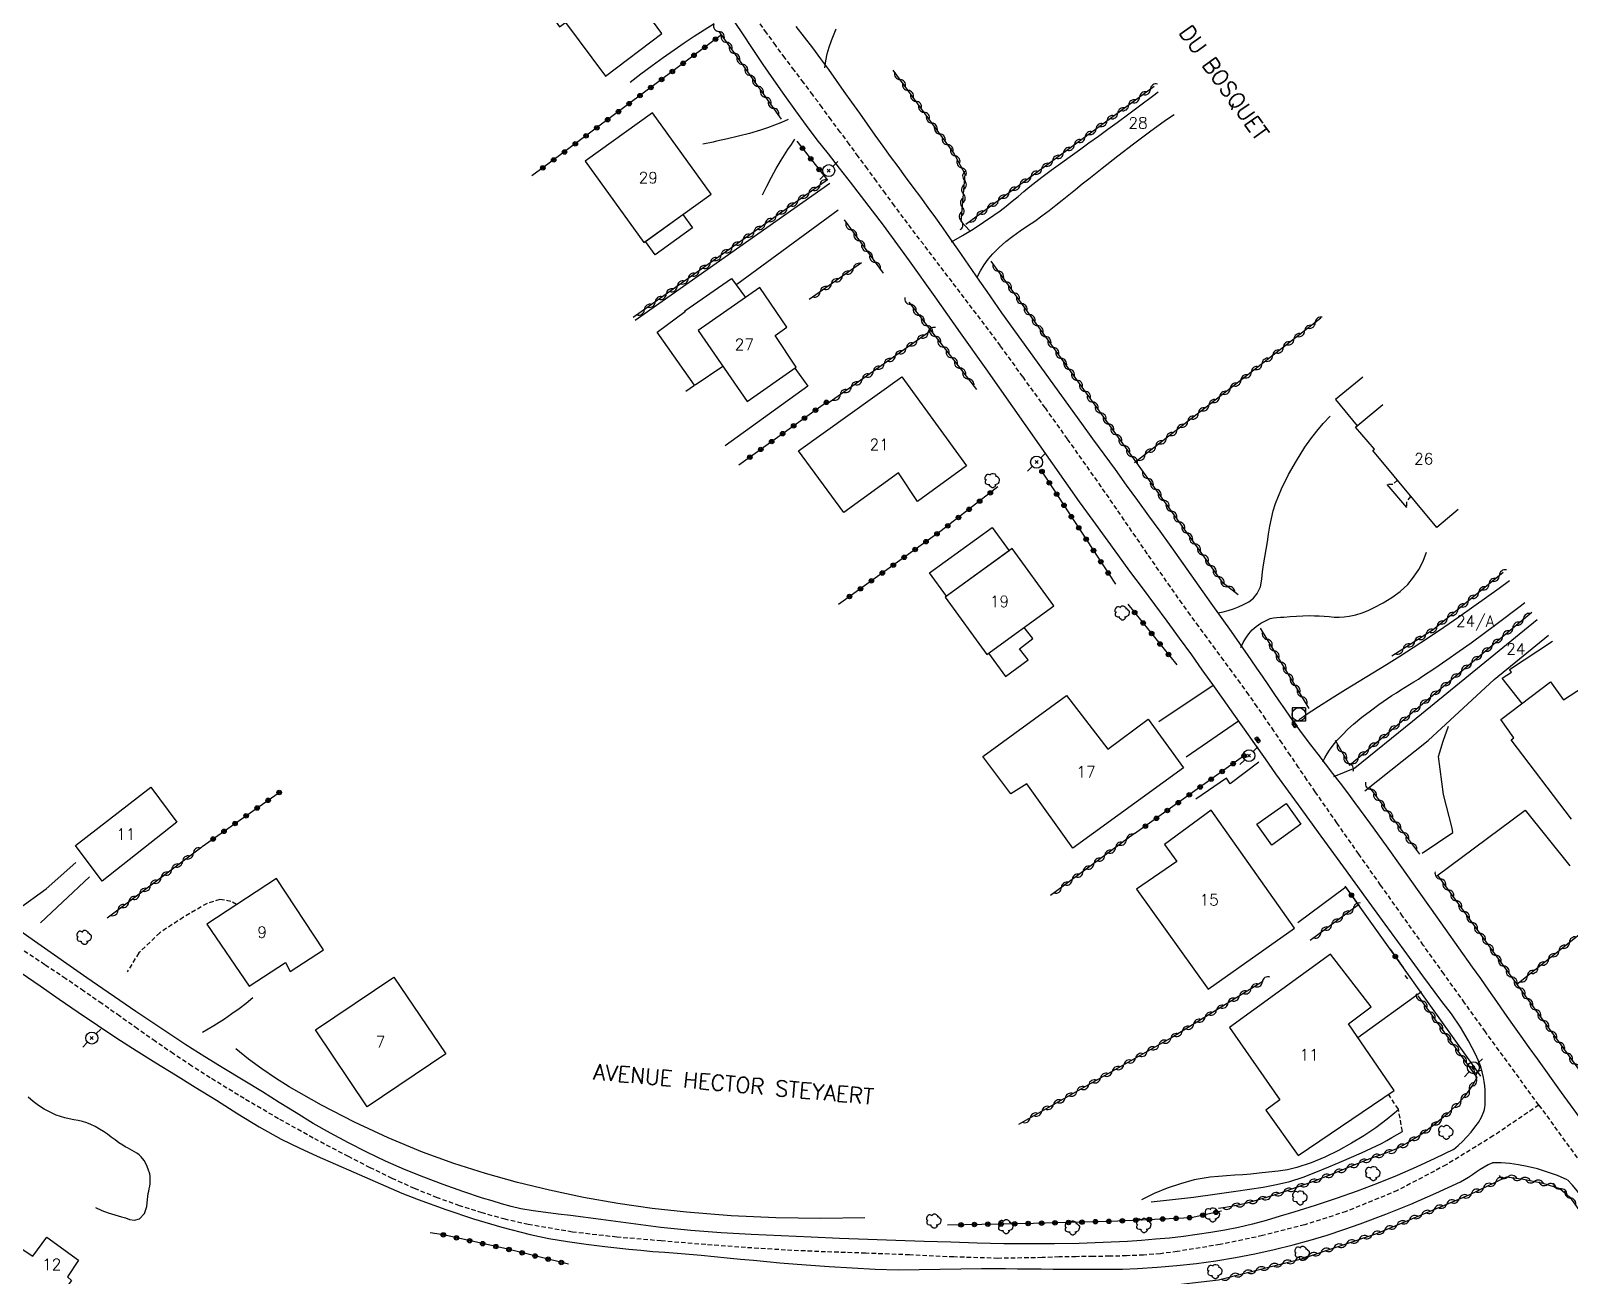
# Model space of a CAD drawing. Header units: millimetres. Extents: x 157999 to 159002, y 156999 to 158001.
# Drawn here: x 158577.5 to 158749, y 157179.9 to 157318.7 of the extents above; entities that cross this region are included whole.
import ezdxf
from ezdxf.enums import TextEntityAlignment as Align

# ---------------------------------------------------------------- set-up
doc = ezdxf.new("R2010")
doc.units = ezdxf.units.MM
doc.linetypes.add('DASHED', pattern=[0.75, 0.5, -0.25])
doc.layers.get('0').update_dxf_attribs({"linetype": 'CONTINUOUS'})
for name, color, linetype in [('W0001', 6, 'DASHED'), ('W0008', 7, 'CONTINUOUS'), ('W0017', 7, 'CONTINUOUS'), ('W0101', 7, 'CONTINUOUS'), ('W0104', 1, 'CONTINUOUS'), ('W0105', 7, 'CONTINUOUS'), ('W0112', 1, 'DASHED'), ('W0211', 2, 'CONTINUOUS'), ('W0214', 2, 'CONTINUOUS'), ('W0300', 7, 'CONTINUOUS'), ('W0310', 3, 'CONTINUOUS'), ('W0323', 7, 'CONTINUOUS'), ('W0333', 7, 'CONTINUOUS'), ('W0401', 7, 'CONTINUOUS'), ('W0420', 7, 'CONTINUOUS'), ('W0473', 7, 'CONTINUOUS'), ('W0989', 7, 'CONTINUOUS'), ('W0991', 7, 'CONTINUOUS')]:
    doc.layers.add(name, color=color, linetype=linetype)
doc.styles.get("Standard").update_dxf_attribs({"font": 'romans.shx', "width": 0.85})

# ---------------------------------------------------------------- blocks, each defined once
blk = doc.blocks.new('T300')
for p, q in [((-0.8, 0.51), (-0.86, 0.34)), ((-0.86, 0.34), (-0.86, 0.17)), ((-0.86, 0.17), (-0.74, 0.06)), ((-0.69, 0.63), (-0.8, 0.51)), ((-0.8, -0.06), (-0.74, 0.06)), ((-0.74, 0.06), (-0.69, 0.11)), ((-0.57, 0.69), (-0.69, 0.63)), ((-0.46, 0.69), (-0.57, 0.69)), ((-0.29, 0.63), (-0.46, 0.69)), ((-0.29, 0.63), (-0.17, 0.74)), ((-0.23, 0.57), (-0.29, 0.63)), ((-0.17, 0.74), (-0.06, 0.8)), ((-0.06, 0.8), (0.06, 0.8)), ((0.06, 0.8), (0.23, 0.74)), ((0.23, 0.74), (0.34, 0.63)), ((0.34, 0.63), (0.4, 0.51)), ((0.46, 0.46), (0.34, 0.46)), ((0.4, 0.51), (0.4, 0.46)), ((0.57, 0.4), (0.46, 0.46)), ((0.57, 0.4), (0.69, 0.29)), ((0.69, 0.29), (0.74, 0.17)), ((0.74, 0.06), (0.69, -0.17)), ((0.74, 0.17), (0.74, 0.06)), ((-0.8, -0.17), (-0.8, -0.06)), ((-0.8, -0.23), (-0.8, -0.17)), ((-0.74, -0.34), (-0.8, -0.23)), ((-0.69, -0.4), (-0.74, -0.34)), ((-0.51, -0.46), (-0.69, -0.4)), ((-0.4, -0.46), (-0.51, -0.46)), ((-0.4, -0.46), (-0.34, -0.46)), ((-0.34, -0.46), (-0.34, -0.4)), ((-0.34, -0.51), (-0.34, -0.46)), ((-0.29, -0.63), (-0.34, -0.51)), ((-0.17, -0.74), (-0.29, -0.63)), ((-0.06, -0.8), (-0.17, -0.74)), ((0.06, -0.8), (-0.06, -0.8)), ((0.17, -0.74), (0.06, -0.8)), ((0.23, -0.69), (0.17, -0.74)), ((0.29, -0.46), (0.23, -0.46)), ((0.29, -0.63), (0.23, -0.69)), ((0.46, -0.4), (0.29, -0.46)), ((0.34, -0.51), (0.29, -0.63)), ((0.34, -0.51), (0.34, -0.46)), ((0.57, -0.34), (0.46, -0.4)), ((0.63, -0.29), (0.57, -0.34)), ((0.69, -0.17), (0.63, -0.29))]:
    blk.add_line(p, q)
blk = doc.blocks.new('T473')
for p, q in [((-0.166667, 0.166667), (0.166667, -0.166667)), ((-0.166667, -0.166667), (0.166667, 0.166667)), ((0.500001, 0.500001), (1.000002, 1.000002)), ((-1.000002, -1.000002), (-0.500001, -0.500001))]:
    blk.add_line(p, q)
blk.add_ellipse((0, 0), major_axis=(0.471405, 0.471405), ratio=1, start_param=5.4977871438, end_param=11.780972451)
blk = doc.blocks.new('T401')
for p, q in [((-0.3, 0.3), (0, 0.3)), ((-0.3, -0.25), (-0.3, 0.3)), ((-0.3, 0.15), (0, 0.15)), ((-0.3, 0), (0, 0)), ((0, 0.3), (0, -0.25)), ((-0.3, -0.15), (0, -0.15)), ((-0.3, -0.25), (-0.3, -0.3)), ((-0.3, -0.3), (0, -0.3)), ((0, -0.3), (0, -0.25))]:
    blk.add_line(p, q)
blk = doc.blocks.new('T420')
for p, q in [((0.75, 0.75), (-0.75, 0.75)), ((-0.75, 0.75), (-0.75, -0.75)), ((0.75, 0.75), (0.75, -0.75)), ((0.75, -0.75), (-0.75, -0.75))]:
    blk.add_line(p, q)
blk.add_ellipse((0, 0), major_axis=(-0.53, 0.53), ratio=1, start_param=3.926991, end_param=10.210176)
blk = doc.blocks.new('t310o')
at = {"color": 0, "linetype": 'Continuous'}
for centre, start, end in [((-0.5, 0.38), 216.8699, 323.1304), ((0.5, -0.37), 36.8699, 143.1303)]:
    blk.add_arc(centre, 0.625, start, end, dxfattribs=at)
blk = doc.blocks.new('t323o')
at = {"color": 0, "linetype": 'Continuous'}
for radius in [0.25, 0.15]:
    blk.add_circle((0, 0), radius, dxfattribs=at)

msp = doc.modelspace()

# ---------------------------------------------------------------- linework, layer by layer
at = {"layer": 'W0001'}
for points in [[(158745.55, 157199), (158739.59, 157207.18), (158737.28, 157210.39), (158734.97, 157213.61), (158732.67, 157216.83), (158730.37, 157220.06), (158727.92, 157223.51), (158725.48, 157226.97), (158723.05, 157230.44), (158720.63, 157233.91), (158719.7, 157235.26), (158718.78, 157236.62), (158717.86, 157237.97), (158716.94, 157239.33), (158716.02, 157240.69), (158715.09, 157242.04), (158714.16, 157243.39), (158713.22, 157244.73), (158712.3, 157246.01), (158711.38, 157247.28), (158710.45, 157248.55), (158709.51, 157249.81), (158708.57, 157251.08), (158707.64, 157252.34), (158706.71, 157253.61), (158705.8, 157254.89), (158704.49, 157256.74), (158703.2, 157258.59), (158701.91, 157260.45), (158700.63, 157262.32), (158699.35, 157264.18), (158698.07, 157266.04), (158696.78, 157267.9), (158695.48, 157269.75), (158693.02, 157273.23), (158690.54, 157276.7), (158688.05, 157280.16), (158685.54, 157283.6), (158684.21, 157285.4), (158682.86, 157287.19), (158681.51, 157288.97), (158680.15, 157290.74), (158678.8, 157292.52), (158677.44, 157294.29), (158676.09, 157296.08), (158674.75, 157297.86), (158673.73, 157299.23), (158672.72, 157300.59), (158671.71, 157301.96), (158670.71, 157303.33), (158669.7, 157304.7), (158668.7, 157306.07), (158667.69, 157307.44), (158666.68, 157308.8), (158665.66, 157310.19), (158664.62, 157311.57), (158663.59, 157312.95), (158662.55, 157314.32), (158661.52, 157315.71), (158660.49, 157317.09), (158659.48, 157318.49), (158658.48, 157319.89)], [(158745.55, 157199), (158740.47, 157195.56), (158735.23, 157192.34), (158729.78, 157189.47), (158724.06, 157187.13), (158719.45, 157185.66), (158714.76, 157184.45), (158710.02, 157183.46), (158705.24, 157182.68), (158703.37, 157182.44), (158701.49, 157182.29), (158699.6, 157182.2), (158697.72, 157182.15), (158695.84, 157182.13), (158693.96, 157182.1), (158692.08, 157182.07), (158690.19, 157182), (158685.27, 157181.92), (158680.34, 157182.07), (158675.42, 157182.3), (158670.51, 157182.49), (158666.05, 157182.64), (158661.59, 157182.84), (158657.14, 157183.12), (158652.69, 157183.45), (158647.74, 157183.86), (158642.78, 157184.28), (158637.83, 157184.85), (158632.92, 157185.69), (158630.34, 157186.27), (158627.79, 157186.98), (158625.27, 157187.78), (158622.79, 157188.67), (158620.25, 157189.7), (158617.76, 157190.82), (158615.31, 157192.02), (158612.87, 157193.26), (158608.95, 157195.33), (158605.08, 157197.48), (158601.25, 157199.72), (158597.47, 157202.04), (158595.41, 157203.35), (158593.38, 157204.71), (158591.37, 157206.09), (158589.37, 157207.49), (158587.38, 157208.9), (158585.38, 157210.31), (158583.38, 157211.7), (158581.36, 157213.08), (158579.03, 157214.64), (158576.69, 157216.19)], [(158745.55, 157199), (158752.96, 157188.8), (158754.28, 157187.01), (158755.61, 157185.22), (158756.95, 157183.44), (158758.29, 157181.65), (158759.62, 157179.87), (158760.95, 157178.08), (158762.28, 157176.29), (158763.6, 157174.49), (158764.22, 157173.62), (158764.85, 157172.75), (158765.47, 157171.87), (158766.09, 157171)]]:
    msp.add_lwpolyline(points, dxfattribs=at)
at = {"layer": 'W0008'}
for points in [[(158734.74, 157210.55), (158732.63, 157213.41), (158730.53, 157216.28), (158728.43, 157219.16), (158726.33, 157222.03), (158723.8, 157225.5), (158721.28, 157228.97), (158718.76, 157232.45), (158716.25, 157235.93), (158715.07, 157237.58), (158713.9, 157239.24), (158712.73, 157240.89), (158711.56, 157242.55), (158710.39, 157244.21), (158709.22, 157245.86), (158708.04, 157247.52), (158706.86, 157249.16), (158705.49, 157251.04), (158704.12, 157252.91), (158702.74, 157254.78), (158701.36, 157256.64), (158699.98, 157258.51), (158698.61, 157260.37), (158697.24, 157262.25), (158695.88, 157264.13), (158694.37, 157266.23), (158692.87, 157268.34), (158691.38, 157270.46), (158689.89, 157272.58), (158688.41, 157274.7), (158686.92, 157276.82), (158685.44, 157278.94), (158683.94, 157281.05), (158681.1, 157285.07), (158678.26, 157289.09), (158675.4, 157293.1), (158672.5, 157297.07), (158671.29, 157298.67), (158670.07, 157300.26), (158668.84, 157301.84), (158667.6, 157303.42), (158666.36, 157305), (158665.13, 157306.58), (158663.92, 157308.18), (158662.73, 157309.8), (158661.5, 157311.51), (158660.29, 157313.24), (158659.1, 157314.98), (158657.92, 157316.73), (158656.74, 157318.48), (158655.56, 157320.23)], [(158662.75, 157319.19), (158663.67, 157318), (158664.58, 157316.81), (158665.48, 157315.61), (158666.36, 157314.4), (158667.23, 157313.19), (158668.1, 157311.97), (158668.96, 157310.75), (158669.82, 157309.53), (158670.68, 157308.31), (158671.55, 157307.09), (158672.42, 157305.88), (158673.25, 157304.73), (158674.09, 157303.59), (158674.93, 157302.45), (158675.78, 157301.31), (158676.62, 157300.17), (158677.46, 157299.02), (158678.3, 157297.88), (158679.12, 157296.72), (158679.95, 157295.55), (158680.77, 157294.37), (158681.59, 157293.19), (158682.4, 157292.01), (158683.21, 157290.83), (158684.03, 157289.65), (158684.85, 157288.47), (158685.67, 157287.29), (158687.88, 157284.2), (158690.11, 157281.11), (158692.35, 157278.03), (158694.58, 157274.95), (158695.82, 157273.24), (158697.07, 157271.53), (158698.32, 157269.82), (158699.57, 157268.1), (158700.81, 157266.39), (158702.06, 157264.68), (158703.3, 157262.96), (158704.53, 157261.24), (158706.78, 157258.09), (158709.01, 157254.94), (158711.24, 157251.77), (158713.45, 157248.61), (158714.08, 157247.7), (158714.71, 157246.79), (158715.33, 157245.87), (158715.95, 157244.96), (158716.57, 157244.05), (158717.2, 157243.14), (158717.84, 157242.23), (158718.48, 157241.33), (158719.28, 157240.24), (158720.09, 157239.16), (158720.91, 157238.09), (158721.74, 157237.02), (158722.56, 157235.96), (158723.39, 157234.89), (158724.21, 157233.81), (158725.01, 157232.73), (158726.78, 157230.31), (158728.53, 157227.88), (158730.27, 157225.44), (158732, 157223.01), (158733.54, 157220.85), (158735.07, 157218.69), (158736.6, 157216.53), (158738.13, 157214.37), (158739.03, 157213.09), (158739.93, 157211.81), (158740.83, 157210.53), (158741.73, 157209.25), (158742.63, 157207.97), (158743.53, 157206.69), (158744.44, 157205.42), (158745.35, 157204.14), (158748.03, 157200.4), (158750.74, 157196.67)], [(158736.02, 157194.06), (158733.96, 157193.04), (158731.87, 157192.07), (158729.76, 157191.15), (158727.63, 157190.28), (158725.31, 157189.4), (158722.97, 157188.59), (158720.61, 157187.82), (158718.25, 157187.08), (158716.71, 157186.61), (158715.17, 157186.15), (158713.62, 157185.73), (158712.06, 157185.36), (158710.54, 157185.05), (158709.01, 157184.79), (158707.48, 157184.56), (158705.95, 157184.36), (158704.39, 157184.18), (158702.84, 157184.04), (158701.28, 157183.91), (158699.72, 157183.81), (158697.01, 157183.68), (158694.3, 157183.59), (158691.58, 157183.54), (158688.87, 157183.52), (158685.91, 157183.54), (158682.96, 157183.62), (158680, 157183.71), (158677.05, 157183.81), (158673.9, 157183.91), (158670.76, 157184.01), (158667.61, 157184.13), (158664.46, 157184.27), (158661.11, 157184.42), (158657.75, 157184.57), (158654.4, 157184.76), (158651.05, 157185.02), (158647.69, 157185.36), (158644.34, 157185.79), (158640.99, 157186.24), (158637.64, 157186.69), (158636.25, 157186.86), (158634.86, 157187.02), (158633.48, 157187.21), (158632.1, 157187.45), (158631.02, 157187.7), (158629.95, 157187.99), (158628.88, 157188.31), (158627.83, 157188.64), (158625.63, 157189.37), (158623.44, 157190.13), (158621.27, 157190.95), (158619.13, 157191.82), (158617.02, 157192.75), (158614.94, 157193.74), (158612.89, 157194.78), (158610.86, 157195.86), (158608.93, 157196.96), (158607.04, 157198.12), (158605.17, 157199.3), (158603.29, 157200.47), (158601.14, 157201.77), (158598.99, 157203.07), (158596.85, 157204.38), (158594.74, 157205.73), (158589.19, 157209.42), (158583.7, 157213.18), (158578.24, 157216.99), (158572.81, 157220.84)], [(158576.38, 157213.75), (158578.5, 157212.28), (158580.62, 157210.8), (158582.76, 157209.34), (158584.9, 157207.89), (158587.05, 157206.46), (158589.22, 157205.07), (158591.4, 157203.71), (158593.59, 157202.36), (158595.79, 157201.01), (158598.16, 157199.53), (158600.53, 157198.03), (158602.92, 157196.57), (158605.37, 157195.21), (158607.37, 157194.22), (158609.4, 157193.3), (158611.44, 157192.43), (158613.48, 157191.54), (158615.26, 157190.75), (158617.04, 157189.96), (158618.83, 157189.2), (158620.64, 157188.49), (158623.72, 157187.38), (158626.83, 157186.33), (158629.97, 157185.38), (158633.14, 157184.56), (158635.2, 157184.13), (158637.28, 157183.79), (158639.36, 157183.5), (158641.45, 157183.24), (158642.79, 157183.08), (158644.13, 157182.94), (158645.47, 157182.82), (158646.81, 157182.7), (158648.15, 157182.6), (158649.5, 157182.49), (158650.84, 157182.38), (158652.18, 157182.26), (158653.64, 157182.12), (158655.1, 157181.98), (158656.57, 157181.84), (158658.03, 157181.7), (158659.49, 157181.56), (158660.95, 157181.43), (158662.42, 157181.3), (158663.88, 157181.19), (158666.45, 157181.01), (158669.01, 157180.86), (158671.58, 157180.73), (158674.15, 157180.63)], [(158736.02, 157194.06), (158736.56, 157194.5), (158737.06, 157194.97), (158737.54, 157195.47), (158737.99, 157195.99), (158738.41, 157196.52), (158738.81, 157197.06), (158739.16, 157197.64), (158739.42, 157198.27), (158739.48, 157198.5), (158739.53, 157198.75), (158739.56, 157198.99), (158739.57, 157199.24), (158739.57, 157199.48), (158739.57, 157199.72), (158739.56, 157199.97), (158739.56, 157200.21), (158739.55, 157200.67), (158739.52, 157201.14), (158739.47, 157201.61), (158739.39, 157202.07), (158739.23, 157202.72), (158739.03, 157203.36), (158738.8, 157203.99), (158738.53, 157204.6), (158737.72, 157206.17), (158736.81, 157207.69), (158735.82, 157209.15), (158734.74, 157210.55)], [(158674.15, 157180.63), (158676.47, 157180.68), (158678.79, 157180.72), (158681.12, 157180.75), (158683.44, 157180.77), (158684.77, 157180.77), (158686.1, 157180.77), (158687.43, 157180.76), (158688.76, 157180.75), (158690.08, 157180.74), (158691.41, 157180.73), (158692.74, 157180.73), (158694.07, 157180.73), (158695.76, 157180.73), (158697.45, 157180.72), (158699.14, 157180.73), (158700.83, 157180.8), (158703.02, 157180.93), (158705.2, 157181.12), (158707.38, 157181.36), (158709.55, 157181.65), (158711.73, 157182.02), (158713.89, 157182.44), (158716.04, 157182.91), (158718.18, 157183.44), (158720.07, 157183.96), (158721.94, 157184.51), (158723.8, 157185.12), (158725.65, 157185.77), (158728.48, 157186.83), (158731.29, 157187.96), (158734.07, 157189.17), (158736.81, 157190.46), (158737.27, 157190.7), (158737.71, 157190.98), (158738.14, 157191.26), (158738.57, 157191.56), (158739.01, 157191.84), (158739.45, 157192.12), (158739.91, 157192.37), (158740.39, 157192.58)], [(158748.71, 157190.68), (158747.63, 157191.14), (158746.52, 157191.54), (158745.4, 157191.88), (158744.25, 157192.17), (158743.3, 157192.35), (158742.33, 157192.48), (158741.36, 157192.56), (158740.39, 157192.58)], [(158763.53, 157171), (158760.43, 157175.34), (158757.3, 157179.67), (158754.12, 157183.96), (158750.86, 157188.19), (158750.34, 157188.82), (158749.82, 157189.45), (158749.29, 157190.07), (158748.74, 157190.68)]]:
    msp.add_lwpolyline(points, dxfattribs=at)
at = {"layer": 'W0017'}
for points in [[(158653.64, 157319.51), (158652.51, 157318.8), (158651.4, 157318.08), (158650.29, 157317.34), (158649.19, 157316.58), (158647.94, 157315.7), (158646.71, 157314.81), (158645.48, 157313.89), (158644.26, 157312.96)], [(158665.96, 157314.61), (158666.08, 157315.38), (158666.24, 157316.15), (158666.45, 157316.9), (158666.7, 157317.64), (158667.25, 157318.94)], [(158680.08, 157295.22), (158681.3, 157295.91), (158682.49, 157296.63), (158683.66, 157297.39), (158684.81, 157298.17), (158685.5, 157298.67), (158686.18, 157299.19), (158686.85, 157299.72), (158687.51, 157300.26), (158688.16, 157300.81), (158688.82, 157301.35), (158689.49, 157301.88), (158690.16, 157302.4), (158691.2, 157303.18), (158692.25, 157303.95), (158693.3, 157304.71), (158694.35, 157305.47), (158695.4, 157306.22), (158696.46, 157306.98), (158697.51, 157307.74), (158698.56, 157308.51), (158699.87, 157309.48), (158701.18, 157310.46), (158702.49, 157311.44), (158703.11, 157311.91)], [(158661.9, 157308.82), (158661.14, 157308.5), (158660.37, 157308.19), (158659.58, 157307.9), (158658.79, 157307.64), (158657.58, 157307.29), (158656.35, 157306.98), (158655.12, 157306.69), (158653.89, 157306.41), (158653.51, 157306.32), (158653.14, 157306.24), (158652.76, 157306.17), (158652.39, 157306.1)], [(158682.95, 157291.25), (158683.31, 157291.96), (158683.72, 157292.64), (158684.18, 157293.28), (158684.7, 157293.88), (158685.41, 157294.58), (158686.16, 157295.23), (158686.94, 157295.84), (158687.75, 157296.41), (158688.56, 157296.97), (158689.37, 157297.52), (158690.17, 157298.09), (158690.96, 157298.68), (158691.7, 157299.27), (158692.44, 157299.86), (158693.18, 157300.45), (158693.92, 157301.05), (158694.66, 157301.65), (158695.4, 157302.24), (158696.14, 157302.83), (158696.89, 157303.42), (158698.63, 157304.78), (158700.37, 157306.14), (158702.14, 157307.47), (158703.95, 157308.75), (158704.91, 157309.39), (158704.91, 157309.4)], [(158659.01, 157300.43), (158659.5, 157301.42), (158660.01, 157302.4), (158660.55, 157303.36), (158661.11, 157304.32), (158661.47, 157304.91), (158661.85, 157305.49), (158662.24, 157306.06), (158662.64, 157306.63)], [(158644.84, 157286.47), (158666.52, 157301.73)], [(158656.17, 157290.47), (158667.46, 157298.78)], [(158709.76, 157253.86), (158710.35, 157253.96), (158710.94, 157254.1), (158711.51, 157254.29), (158712.07, 157254.52), (158712.64, 157254.8), (158713.21, 157255.1), (158713.74, 157255.5), (158714.17, 157256), (158714.52, 157256.76), (158714.68, 157257.59), (158714.75, 157258.41), (158714.86, 157259.19), (158715.02, 157260.05), (158715.16, 157260.91), (158715.29, 157261.77), (158715.42, 157262.63), (158715.56, 157263.5), (158715.74, 157264.36), (158715.95, 157265.21), (158716.21, 157266.05), (158716.87, 157267.69), (158717.66, 157269.28), (158718.54, 157270.81), (158719.48, 157272.31), (158720.12, 157273.23), (158720.8, 157274.12), (158721.52, 157274.97), (158722.28, 157275.79)], [(158712.35, 157250.01), (158712.58, 157250.54), (158712.88, 157251.05), (158713.22, 157251.52), (158713.61, 157251.95), (158714.06, 157252.35), (158714.55, 157252.7), (158715.07, 157252.98), (158715.62, 157253.21), (158715.99, 157253.31), (158716.36, 157253.35), (158716.74, 157253.36), (158717.11, 157253.39), (158717.82, 157253.44), (158718.54, 157253.49), (158719.26, 157253.53), (158719.98, 157253.55), (158720.53, 157253.54), (158721.08, 157253.51), (158721.64, 157253.47), (158722.19, 157253.43), (158722.75, 157253.39), (158723.3, 157253.38), (158723.86, 157253.4), (158724.42, 157253.47), (158725.15, 157253.62), (158725.85, 157253.84), (158726.53, 157254.12), (158727.2, 157254.44), (158728.2, 157254.97), (158729.17, 157255.56), (158730.09, 157256.23), (158730.93, 157257.02), (158731.59, 157257.82), (158732.17, 157258.7), (158732.65, 157259.63), (158733.02, 157260.61)], [(158742.27, 157257.41), (158741.13, 157256.57), (158739.72, 157255.55), (158738.31, 157254.55), (158736.64, 157253.38), (158734.96, 157252.22), (158733.27, 157251.07), (158731.56, 157249.94), (158730.07, 157248.98), (158728.56, 157248.05), (158727.05, 157247.12), (158725.53, 157246.2), (158724.01, 157245.28), (158722.5, 157244.34), (158721, 157243.39), (158719.52, 157242.41), (158719.31, 157242.26), (158719.1, 157242.11), (158718.89, 157241.96), (158718.69, 157241.8)], [(158721.48, 157237.26), (158721.7, 157237.71), (158721.94, 157238.14), (158722.21, 157238.56), (158722.5, 157238.96), (158723.05, 157239.64), (158723.65, 157240.27), (158724.27, 157240.88), (158724.91, 157241.46), (158725.82, 157242.23), (158726.77, 157242.95), (158727.73, 157243.64), (158728.7, 157244.32), (158729.18, 157244.64), (158729.67, 157244.95), (158730.16, 157245.26), (158730.65, 157245.56), (158731.14, 157245.86), (158731.63, 157246.16), (158732.12, 157246.47), (158732.6, 157246.78), (158733.96, 157247.7), (158735.31, 157248.63), (158736.66, 157249.58), (158737.99, 157250.53), (158740.74, 157252.56), (158743.47, 157254.61), (158744, 157255.01)], [(158745.38, 157253.09), (158731.48, 157241.73), (158725.04, 157236.55), (158722.67, 157235.59)], [(158726.16, 157234.01), (158733.23, 157239.63), (158740.57, 157246.41), (158746.63, 157251.35)], [(158703.21, 157241.75), (158709.26, 157245.81)], [(158712.08, 157241.78), (158706.26, 157237.79)], [(158732.55, 157227.06), (158735.97, 157229.39), (158735.88, 157229.85), (158734.93, 157233.61), (158734.37, 157237.83), (158734.9, 157239.54), (158735.49, 157241.23)], [(158714.34, 157237.2), (158711.14, 157234.8), (158710.74, 157235.42), (158707.32, 157233.1)], [(158734.19, 157224.56), (158744.02, 157231.88), (158749, 157225.66)], [(158576.11, 157220.86), (158579.18, 157223.11), (158582.48, 157226.05)], [(158584.03, 157224.45), (158581, 157221.63), (158578.57, 157219.32)], [(158718.67, 157219.35), (158724.02, 157223.33)], [(158596.61, 157207.14), (158597.24, 157207.49), (158597.86, 157207.85), (158598.47, 157208.23), (158599.07, 157208.62), (158599.88, 157209.19), (158600.68, 157209.77), (158601.46, 157210.36), (158602.23, 157210.98)], [(158732.48, 157211.62), (158725.38, 157206.51)], [(158584.69, 157187.58), (158585.39, 157187.26), (158586.11, 157186.98), (158586.83, 157186.75), (158587.58, 157186.56), (158588.01, 157186.42), (158588.49, 157186.24), (158589.04, 157186.18), (158589.57, 157186.34), (158590.13, 157186.93), (158590.41, 157187.7), (158590.49, 157188.46), (158590.57, 157189.13), (158590.63, 157189.4), (158590.68, 157189.68), (158590.73, 157189.95), (158590.76, 157190.22), (158590.78, 157190.51), (158590.78, 157190.79), (158590.76, 157191.07), (158590.72, 157191.35), (158590.57, 157191.86), (158590.36, 157192.35), (158590.09, 157192.81), (158589.76, 157193.23), (158589.54, 157193.44), (158589.3, 157193.63), (158589.04, 157193.8), (158588.78, 157193.95), (158588.52, 157194.08), (158588.25, 157194.22), (158587.99, 157194.36), (158587.73, 157194.52), (158587.3, 157194.81), (158586.86, 157195.12), (158586.44, 157195.43), (158586.01, 157195.74), (158585.57, 157196.04), (158585.12, 157196.33), (158584.66, 157196.6), (158584.18, 157196.83), (158583.71, 157197.02), (158583.23, 157197.16), (158582.74, 157197.27), (158582.25, 157197.37), (158581.75, 157197.46), (158581.26, 157197.57), (158580.78, 157197.71), (158580.31, 157197.88), (158579.63, 157198.2), (158578.97, 157198.56), (158578.34, 157198.97), (158577.74, 157199.41), (158577.18, 157199.88)]]:
    msp.add_lwpolyline(points, dxfattribs=at)
at = {"layer": 'W0101'}
for points in [[(158647.81, 157318.42), (158640.04, 157329.01), (158633.63, 157324.17), (158633.82, 157323.95), (158633.36, 157323.54), (158636.39, 157319.16), (158637.08, 157319.63), (158641.52, 157313.67)], [(158639.27, 157304.2), (158645.81, 157295.11), (158653.31, 157300.51), (158646.77, 157309.59)], [(158651.85, 157285.32), (158657.31, 157277.41), (158662.79, 157281.22), (158660.42, 157284.76), (158661.74, 157285.68), (158658.73, 157290.13)], [(158663.04, 157271.91), (158674.54, 157280.17), (158681.76, 157270.24), (158676.28, 157266.25), (158674.18, 157269.47), (158668.09, 157265.05)], [(158679.37, 157255.62), (158684.01, 157249.22), (158691.49, 157254.64), (158686.86, 157261.04), (158679.37, 157255.62)], [(158705.93, 157236.59), (158693.62, 157227.64), (158688.47, 157234.81), (158686.69, 157233.7), (158683.58, 157237.83), (158692.92, 157244.64), (158697.5, 157238.68), (158702.01, 157242.01)], [(158582.45, 157227.93), (158590.85, 157234.43), (158593.73, 157230.54), (158585.43, 157223.96)], [(158718.3, 157218.7), (158709.04, 157231.86), (158703.82, 157228.04), (158705.19, 157226.16), (158700.72, 157223.06), (158708.68, 157211.9)], [(158597.1, 157219.15), (158601.8, 157212.26), (158605.85, 157214.88), (158606.38, 157213.89), (158610.1, 157216.31), (158604.84, 157224.26)], [(158722.34, 157215.83), (158711.08, 157207.63), (158716.7, 157199.57), (158715.11, 157198.44), (158718.73, 157193.38), (158729.42, 157200.63), (158724.34, 157208.04), (158726.87, 157209.93)], [(158609.19, 157207.37), (158617.93, 157213.27), (158623.71, 157204.72), (158614.97, 157198.81), (158609.19, 157207.37)]]:
    msp.add_lwpolyline(points, close=True, dxfattribs=at)
for points in [[(158734.17, 157263.37), (158727.05, 157271.95), (158727.23, 157272.09), (158725.1, 157274.56), (158728.15, 157277.06)], [(158736.56, 157265.36), (158734.17, 157263.37)], [(158749.19, 157230.85), (158742.48, 157239.71), (158742.75, 157239.94), (158741.31, 157241.98), (158746.86, 157246.17), (158748.27, 157244.18), (158748.3, 157244.15), (158750.53, 157245.62), (158754.66, 157240.18)], [(158571.17, 157182.26), (158573.2, 157185.08), (158577.68, 157182.16), (158579.24, 157184.27), (158582.8, 157181.71), (158581.55, 157179.85), (158581.99, 157179.45), (158579.85, 157176.6)]]:
    msp.add_lwpolyline(points, dxfattribs=at)
at = {"layer": 'W0104'}
for points in [[(158646, 157295.25), (158650.16, 157298.24), (158651.23, 157296.75), (158647.07, 157293.76)], [(158686.5, 157260.77), (158679.53, 157255.73), (158677.65, 157258.33), (158684.62, 157263.37)]]:
    msp.add_lwpolyline(points, close=True, dxfattribs=at)
for points in [[(158650.49, 157278.57), (158651.43, 157279.23), (158647.27, 157285.15), (158650.43, 157287.47), (158650.36, 157287.53), (158655.57, 157291.11), (158657.12, 157289.01)], [(158651.51, 157279.25), (158654.61, 157281.33)], [(158662.63, 157281.11), (158664.08, 157279.1), (158654.85, 157272.48)], [(158725.95, 157280.12), (158722.9, 157277.63), (158725.29, 157274.71)], [(158725.29, 157274.71), (158728.15, 157277.06)], [(158684.2, 157249.36), (158686.11, 157246.75), (158688.63, 157248.61), (158687.67, 157249.85), (158689.15, 157250.98), (158688.18, 157252.24)], [(158743.69, 157243.77), (158741.47, 157246.56), (158742.51, 157247.25), (158742.29, 157247.55), (158747.09, 157250.7)]]:
    msp.add_lwpolyline(points, dxfattribs=at)
at = {"layer": 'W0105'}
msp.add_lwpolyline([(158728.6, 157268.15), (158730.81, 157265.61)], dxfattribs=at)
at = {"layer": 'W0112'}
for points in [[(158729.81, 157268.63), (158729.28, 157268.15), (158728.61, 157268.16)], [(158731.26, 157266.83), (158730.8, 157266.23), (158730.81, 157265.61)], [(158600.39, 157221.37), (158599.78, 157221.69), (158598.55, 157221.92), (158597.12, 157221.48), (158594.49, 157219.93), (158591.85, 157218.2), (158589.51, 157215.96), (158588.22, 157213.85)], [(158730.94, 157213.06), (158730.62, 157213.48)], [(158730.34, 157196.07), (158729.9, 157198.55), (158728.78, 157200.2)]]:
    msp.add_lwpolyline(points, dxfattribs=at)
at = {"layer": 'W0211'}
msp.add_lwpolyline([(158702.35, 157188.2), (158704.71, 157188.46), (158707.07, 157188.74), (158709.43, 157189.06), (158711.79, 157189.41), (158713.3, 157189.63), (158714.81, 157189.86), (158716.31, 157190.13), (158717.8, 157190.49), (158719.27, 157190.96), (158720.71, 157191.52), (158722.13, 157192.12), (158723.55, 157192.72), (158724.67, 157193.2), (158725.79, 157193.69), (158726.9, 157194.2), (158728, 157194.73), (158728.6, 157195.05), (158729.18, 157195.37), (158729.77, 157195.71), (158730.34, 157196.07)], dxfattribs=at)
at = {"layer": 'W0214'}
msp.add_lwpolyline([(158729.9, 157198.47), (158728.66, 157197.44), (158727.38, 157196.48), (158726.05, 157195.58), (158724.67, 157194.75), (158723.21, 157193.95), (158721.71, 157193.21), (158720.17, 157192.56), (158718.58, 157192.03), (158717.54, 157191.79), (158716.48, 157191.63), (158715.42, 157191.52), (158714.36, 157191.4), (158713.46, 157191.3), (158712.55, 157191.23), (158711.65, 157191.17), (158710.74, 157191.12), (158709.83, 157191.05), (158708.93, 157190.96), (158708.02, 157190.83), (158707.13, 157190.65), (158705.61, 157190.24), (158704.13, 157189.73), (158702.67, 157189.13), (158701.26, 157188.44)], dxfattribs=at)
at = {"layer": 'W0300'}
msp.add_lwpolyline([(158670.44, 157186.44), (158665.47, 157186.36), (158660.5, 157186.44), (158655.53, 157186.67), (158650.57, 157187.07), (158646.73, 157187.49), (158642.9, 157188.03), (158639.09, 157188.7), (158635.3, 157189.5), (158631.7, 157190.38), (158628.14, 157191.37), (158624.61, 157192.49), (158621.13, 157193.77), (158617.31, 157195.36), (158613.56, 157197.1), (158609.88, 157199), (158606.28, 157201.04), (158604.73, 157202), (158603.22, 157203.03), (158601.75, 157204.11), (158600.33, 157205.25)], dxfattribs=at)
at = {"layer": 'W0310'}
for points in [[(158654.15, 157318.66), (158661.12, 157308.86)], [(158682.1, 157296.45), (158681.15, 157297.46), (158681.6, 157302.75), (158680.3, 157305.17), (158673.6, 157314.32)], [(158702.67, 157312.51), (158681.67, 157297.14)], [(158666.28, 157302.13), (158644.62, 157286.77)], [(158668.11, 157297.65), (158672.46, 157291.71)], [(158670.07, 157292.87), (158664.22, 157288.78)], [(158701.1, 157270.05), (158684.51, 157293.04)], [(158675.32, 157288.46), (158682.88, 157278.75)], [(158721.24, 157286.68), (158700.48, 157270.56)], [(158677.79, 157285.29), (158666.45, 157277.28)], [(158712.05, 157255.86), (158710.38, 157257.18), (158701.1, 157270.05)], [(158741.59, 157258.36), (158733.79, 157251.98), (158729.17, 157249.03)], [(158722.85, 157239.66), (158724.45, 157236.87), (158742.59, 157252.1), (158744.78, 157253.93)], [(158719.95, 157243.21), (158714.53, 157252.16)], [(158726.67, 157234.39), (158732.24, 157226.96)], [(158596.52, 157227.76), (158586, 157219.83)], [(158700.5, 157229.27), (158691.12, 157222.35)], [(158762.98, 157228.59), (158758.58, 157224.77), (158743.1, 157212.44)], [(158734.23, 157224.66), (158760.19, 157188.97), (158779.73, 157205.29)], [(158725.44, 157221.32), (158720.05, 157217.34)], [(158714.8, 157212.78), (158704.73, 157206.56), (158687.54, 157196.84)], [(158732.08, 157211.16), (158738.64, 157202.09)], [(158738.64, 157202.09), (158738.23, 157201.33), (158737.76, 157200.61), (158737.23, 157199.92), (158736.66, 157199.28), (158735.33, 157197.98), (158733.9, 157196.79), (158732.39, 157195.7), (158730.81, 157194.71), (158729.68, 157194.13), (158728.5, 157193.65), (158727.31, 157193.22), (158726.13, 157192.77), (158724.23, 157192.01), (158722.34, 157191.24), (158720.43, 157190.5), (158718.51, 157189.8), (158717.15, 157189.33), (158715.78, 157188.88), (158714.4, 157188.46), (158713.01, 157188.08), (158712.23, 157187.9), (158711.44, 157187.74), (158710.64, 157187.6), (158709.84, 157187.48)], [(158708.91, 157171), (158702.98, 157178.37), (158702.96, 157178.6), (158703.43, 157178.78), (158709.86, 157179.54), (158719.11, 157181.88), (158727.49, 157184.69), (158737.79, 157189.01), (158741.96, 157191.01), (158743.83, 157190.73), (158745.98, 157190.31), (158747.88, 157189.7), (158748.99, 157188.72), (158758.38, 157175.59), (158758.56, 157175.33)]]:
    msp.add_lwpolyline(points, dxfattribs=at)
at = {"layer": 'W0323'}
for points in [[(158654.46, 157318.27), (158635.26, 157303.96), (158633.33, 157302.56)], [(158662.86, 157306.42), (158666.26, 157302.09)], [(158666.29, 157277.41), (158656.39, 157270.32)], [(158690.01, 157269.84), (158698.38, 157257.04)], [(158685.27, 157267.88), (158678.93, 157262.99), (158667.5, 157254.8)], [(158699.74, 157254.84), (158705.21, 157248.05)], [(158712.89, 157238.06), (158700.48, 157229.22)], [(158605.4, 157234), (158596.56, 157227.79)], [(158723.96, 157223.35), (158725.54, 157221.19)], [(158728.98, 157216.37), (158730.43, 157214.34)], [(158710.18, 157187.17), (158706.81, 157186.45), (158698.64, 157186.08), (158689.24, 157185.82), (158679.64, 157185.63)], [(158637.41, 157181.26), (158630.65, 157182.93), (158623.45, 157184.53), (158621.97, 157184.75)]]:
    msp.add_lwpolyline(points, dxfattribs=at)
at = {"layer": 'W0333'}
msp.add_lwpolyline([(158714.13, 157230.3), (158717.37, 157232.62), (158719.03, 157230.31), (158715.8, 157227.98)], close=True, dxfattribs=at)
msp.add_lwpolyline([(158739.08, 157202.21), (158723.96, 157223.4)], dxfattribs=at)

# ---------------------------------------------------------------- block references
at = {"layer": 'W0300'}
for p in [(158684.67, 157268.59), (158699.15, 157253.84), (158583.46, 157217.68), (158735.24, 157195.96), (158727.1, 157191.36), (158718.96, 157188.66), (158678.16, 157186.07), (158709.21, 157186.76), (158686.18, 157185.45), (158693.6, 157185.3), (158701.55, 157185.58), (158719.21, 157182.48), (158709.49, 157180.44)]:
    msp.add_blockref('T300', p, dxfattribs=at)
at = {"layer": 'W0310'}
for p, rotation in [((158654.16, 157318.64), 305.403589312388), ((158655.03, 157317.42), 305.403589312388), ((158655.9, 157316.2), 305.403589312388), ((158656.77, 157314.98), 305.403589312388), ((158657.64, 157313.75), 305.403589312388), ((158658.51, 157312.53), 305.403589312388), ((158674.36, 157313.29), 126.181080541689), ((158659.38, 157311.31), 305.403589312388), ((158675.25, 157312.08), 126.181080541689), ((158676.13, 157310.87), 126.181080541689), ((158701.04, 157311.32), 216.2064330531816), ((158702.25, 157312.2), 216.2064330531816), ((158660.25, 157310.09), 305.403589312388), ((158677.02, 157309.65), 126.181080541689), ((158698.61, 157309.54), 216.2064330531816), ((158699.83, 157310.43), 216.2064330531816), ((158677.9, 157308.44), 126.181080541689), ((158696.19, 157307.77), 216.2064330531816), ((158697.4, 157308.66), 216.2064330531816), ((158678.79, 157307.23), 126.181080541689), ((158679.67, 157306.02), 126.181080541689), ((158693.77, 157306), 216.2064330531816), ((158694.98, 157306.89), 216.2064330531816), ((158680.51, 157304.78), 118.3304580853865), ((158691.35, 157304.23), 216.2064330531816), ((158692.56, 157305.11), 216.2064330531816), ((158681.22, 157303.46), 118.3304580853865), ((158681.54, 157302.06), 85.15217494033915), ((158688.93, 157302.46), 216.2064330531816), ((158690.14, 157303.34), 216.2064330531816), ((158664.2, 157300.66), 215.3451923541036), ((158665.42, 157301.53), 215.3451923541036), ((158681.42, 157300.56), 85.15217494033915), ((158686.51, 157300.68), 216.2064330531816), ((158687.72, 157301.57), 216.2064330531816), ((158661.75, 157298.92), 215.3451923541036), ((158662.97, 157299.79), 215.3451923541036), ((158681.29, 157299.07), 85.15217494033915), ((158684.09, 157298.91), 216.2064330531816), ((158685.3, 157299.8), 216.2064330531816), ((158659.3, 157297.19), 215.3451923541036), ((158660.53, 157298.06), 215.3451923541036), ((158681.16, 157297.57), 85.15217494033915), ((158682.88, 157298.03), 216.2064330531816), ((158656.86, 157295.45), 215.3451923541036), ((158658.08, 157296.32), 215.3451923541036), ((158668.91, 157296.55), 306.2642993568444), ((158669.8, 157295.34), 306.2642993568444), ((158654.41, 157293.72), 215.3451923541036), ((158655.63, 157294.58), 215.3451923541036), ((158670.68, 157294.13), 306.2642993568444), ((158653.19, 157292.85), 215.3451923541036), ((158669.14, 157292.21), 214.9184090695658), ((158671.57, 157292.92), 306.2642993568444), ((158685.3, 157291.94), 125.8147120304955), ((158650.74, 157291.11), 215.3451923541036), ((158651.96, 157291.98), 215.3451923541036), ((158666.68, 157290.5), 214.9184090695658), ((158667.91, 157291.35), 214.9184090695658), ((158686.18, 157290.73), 125.8147120304955), ((158648.29, 157289.38), 215.3451923541036), ((158649.52, 157290.25), 215.3451923541036), ((158665.45, 157289.64), 214.9184090695658), ((158687.06, 157289.51), 125.8147120304955), ((158645.85, 157287.64), 215.3451923541036), ((158647.07, 157288.51), 215.3451923541036), ((158675.51, 157288.22), 307.8941746598632), ((158676.43, 157287.03), 307.8941746598632), ((158687.93, 157288.3), 125.8147120304955), ((158688.81, 157287.08), 125.8147120304955), ((158677.35, 157285.85), 307.8941746598632), ((158689.69, 157285.86), 125.8147120304955), ((158719.44, 157285.27), 217.8207126524708), ((158720.62, 157286.19), 217.8207126524708), ((158676.26, 157284.21), 215.2304904958392), ((158677.48, 157285.07), 215.2304904958392), ((158678.27, 157284.67), 307.8941746598632), ((158679.19, 157283.48), 307.8941746598632), ((158690.57, 157284.65), 125.8147120304955), ((158691.45, 157283.43), 125.8147120304955), ((158717.07, 157283.44), 217.8207126524708), ((158718.25, 157284.35), 217.8207126524708), ((158673.81, 157282.47), 215.2304904958392), ((158675.03, 157283.34), 215.2304904958392), ((158680.12, 157282.3), 307.8941746598632), ((158692.32, 157282.21), 125.8147120304955), ((158715.88, 157282.52), 217.8207126524708), ((158671.36, 157280.74), 215.2304904958392), ((158672.58, 157281.61), 215.2304904958392), ((158681.04, 157281.12), 307.8941746598632), ((158681.96, 157279.93), 307.8941746598632), ((158693.2, 157281), 125.8147120304955), ((158713.51, 157280.68), 217.8207126524708), ((158714.7, 157281.6), 217.8207126524708), ((158668.91, 157279.01), 215.2304904958392), ((158670.13, 157279.88), 215.2304904958392), ((158694.08, 157279.78), 125.8147120304955), ((158694.96, 157278.56), 125.8147120304955), ((158711.14, 157278.84), 217.8207126524708), ((158712.33, 157279.76), 217.8207126524708), ((158667.68, 157278.15), 215.2304904958392), ((158695.83, 157277.35), 125.8147120304955), ((158708.77, 157277), 217.8207126524708), ((158709.96, 157277.92), 217.8207126524708), ((158696.71, 157276.13), 125.8147120304955), ((158697.59, 157274.92), 125.8147120304955), ((158706.4, 157275.16), 217.8207126524708), ((158707.59, 157276.08), 217.8207126524708), ((158698.47, 157273.7), 125.8147120304955), ((158704.03, 157273.32), 217.8207126524708), ((158705.22, 157274.24), 217.8207126524708), ((158699.35, 157272.48), 125.8147120304955), ((158700.22, 157271.27), 125.8147120304955), ((158701.66, 157271.48), 217.8207126524708), ((158702.85, 157272.4), 217.8207126524708), ((158701.98, 157268.83), 125.7895183704499), ((158702.86, 157267.62), 125.7895183704499), ((158703.73, 157266.4), 125.7895183704499), ((158704.61, 157265.18), 125.7895183704499), ((158705.49, 157263.97), 125.7895183704499), ((158706.36, 157262.75), 125.7895183704499), ((158707.24, 157261.53), 125.7895183704499), ((158708.12, 157260.32), 125.7895183704499), ((158709, 157259.1), 125.7895183704499), ((158709.87, 157257.88), 125.7895183704499), ((158741.15, 157258.01), 219.2901902982138), ((158710.88, 157256.79), 141.7410910771584), ((158738.83, 157256.11), 219.2901902982138), ((158739.99, 157257.06), 219.2901902982138), ((158736.51, 157254.21), 219.2901902982138), ((158737.67, 157255.16), 219.2901902982138), ((158735.35, 157253.26), 219.2901902982138), ((158743.82, 157253.13), 39.7506996966367), ((158715.28, 157250.91), 121.191015201307), ((158732.96, 157251.45), 212.6114951156266), ((158734.19, 157252.31), 219.2901902982138), ((158741.52, 157251.2), 40.01773770975715), ((158742.66, 157252.17), 39.7506996966367), ((158716.06, 157249.63), 121.191015201307), ((158730.43, 157249.84), 212.6114951156266), ((158731.7, 157250.64), 212.6114951156266), ((158739.22, 157249.28), 40.01773770975715), ((158740.37, 157250.24), 40.01773770975715), ((158716.84, 157248.35), 121.191015201307), ((158736.92, 157247.35), 40.01773770975715), ((158738.07, 157248.31), 40.01773770975715), ((158717.62, 157247.06), 121.191015201307), ((158718.39, 157245.78), 121.191015201307), ((158735.77, 157246.38), 40.01773770975715), ((158719.17, 157244.5), 121.191015201307), ((158733.47, 157244.45), 40.01773770975715), ((158734.62, 157245.42), 40.01773770975715), ((158731.18, 157242.52), 40.01773770975715), ((158732.33, 157243.49), 40.01773770975715), ((158728.88, 157240.59), 40.01773770975715), ((158730.03, 157241.56), 40.01773770975715), ((158727.73, 157239.63), 40.01773770975715), ((158723.6, 157238.36), 299.8112086216257), ((158724.34, 157237.06), 299.8112086216257), ((158725.43, 157237.7), 40.01773770975715), ((158726.58, 157238.67), 40.01773770975715), ((158726.84, 157234.17), 306.8069461274374), ((158727.74, 157232.96), 306.8069461274374), ((158728.64, 157231.76), 306.8069461274374), ((158729.54, 157230.56), 306.8069461274374), ((158699.58, 157228.58), 216.3939352794094), ((158730.44, 157229.36), 306.8069461274374), ((158595.58, 157227.05), 217.0125431672336), ((158697.16, 157226.8), 216.3939352794094), ((158698.37, 157227.69), 216.3939352794094), ((158731.34, 157228.16), 306.8069461274374), ((158593.18, 157225.25), 217.0125431672336), ((158594.38, 157226.15), 217.0125431672336), ((158695.95, 157225.91), 216.3939352794094), ((158590.79, 157223.44), 217.0125431672336), ((158591.99, 157224.34), 217.0125431672336), ((158693.54, 157224.13), 216.3939352794094), ((158694.75, 157225.02), 216.3939352794094), ((158734.58, 157224.19), 306.0319550697064), ((158588.39, 157221.63), 217.0125431672336), ((158589.59, 157222.54), 217.0125431672336), ((158692.33, 157223.24), 216.3939352794094), ((158735.46, 157222.97), 306.0319550697064), ((158736.34, 157221.76), 306.0319550697064), ((158587.19, 157220.73), 217.0125431672336), ((158723.68, 157220.02), 216.4387245025009), ((158724.88, 157220.91), 216.4387245025009), ((158737.22, 157220.55), 306.0319550697064), ((158721.26, 157218.23), 216.4387245025009), ((158722.47, 157219.12), 216.4387245025009), ((158738.11, 157219.33), 306.0319550697064), ((158738.99, 157218.12), 306.0319550697064), ((158739.87, 157216.91), 306.0319550697064), ((158748.96, 157217.11), 218.5241832846567), ((158740.75, 157215.69), 306.0319550697064), ((158746.62, 157215.24), 218.5241832846567), ((158747.79, 157216.18), 218.5241832846567), ((158741.64, 157214.48), 306.0319550697064), ((158742.52, 157213.27), 306.0319550697064), ((158744.27, 157213.37), 218.5241832846567), ((158745.44, 157214.31), 218.5241832846567), ((158713.46, 157211.95), 211.677310490561), ((158714.73, 157212.73), 211.677310490561), ((158743.4, 157212.06), 306.0319550697064), ((158710.9, 157210.37), 211.677310490561), ((158712.18, 157211.16), 211.677310490561), ((158732.49, 157210.6), 305.8505583431314), ((158744.28, 157210.84), 306.0319550697064), ((158745.17, 157209.63), 306.0319550697064), ((158707.07, 157208.01), 211.677310490561), ((158708.35, 157208.8), 211.677310490561), ((158709.63, 157209.58), 211.677310490561), ((158733.37, 157209.38), 305.8505583431314), ((158734.25, 157208.17), 305.8505583431314), ((158746.05, 157208.42), 306.0319550697064), ((158704.52, 157206.44), 209.4933488919987), ((158705.8, 157207.22), 211.677310490561), ((158735.13, 157206.95), 305.8505583431314), ((158746.93, 157207.2), 306.0319550697064), ((158701.9, 157204.96), 209.4933488919987), ((158703.21, 157205.7), 209.4933488919987), ((158736.01, 157205.73), 305.8505583431314), ((158736.88, 157204.52), 305.8505583431314), ((158747.81, 157205.99), 306.0319550697064), ((158748.69, 157204.78), 306.0319550697064), ((158699.29, 157203.49), 209.4933488919987), ((158700.6, 157204.23), 209.4933488919987), ((158737.76, 157203.3), 305.8505583431314), ((158749.58, 157203.56), 306.0319550697064), ((158695.38, 157201.27), 209.4933488919987), ((158696.68, 157202.01), 209.4933488919987), ((158697.99, 157202.75), 209.4933488919987), ((158738.58, 157201.97), 241.1458609989881), ((158692.76, 157199.79), 209.4933488919987), ((158694.07, 157200.53), 209.4933488919987), ((158736.87, 157199.51), 228.5150756193848), ((158737.8, 157200.68), 236.9355970110381), ((158690.15, 157198.32), 209.4933488919987), ((158691.46, 157199.06), 209.4933488919987), ((158735.81, 157198.45), 224.1932064929927), ((158688.85, 157197.58), 209.4933488919987), ((158733.52, 157196.51), 215.8271757823374), ((158734.69, 157197.45), 219.8731278637337), ((158731.03, 157194.85), 212.0558912869607), ((158732.3, 157195.64), 212.0558912869607), ((158726.91, 157193.07), 200.817303082242), ((158728.32, 157193.59), 199.9239093541705), ((158729.71, 157194.14), 207.0818002416727), ((158722.73, 157191.4), 201.9469577679596), ((158724.12, 157191.96), 201.9469577679596), ((158725.51, 157192.52), 201.9955269791494), ((158717.1, 157189.31), 198.2519858725799), ((158718.52, 157189.8), 200.066466194093), ((158719.93, 157190.32), 200.066466194093), ((158721.33, 157190.85), 201.3038030889473), ((158739.39, 157189.78), 25.67359702279809), ((158740.75, 157190.43), 25.67359702279809), ((158742.11, 157190.99), 351.2008053198412), ((158743.59, 157190.76), 351.2008053198412), ((158745.07, 157190.48), 348.9921874350767), ((158746.52, 157190.13), 342.2948942404545), ((158747.94, 157189.65), 318.6069956885725), ((158711.33, 157187.72), 189.9072760839764), ((158712.79, 157188.03), 193.2024410351698), ((158714.24, 157188.41), 195.0670012698432), ((158715.68, 157188.85), 196.9270223876499), ((158735.28, 157187.96), 22.72321277080049), ((158736.67, 157188.54), 22.72321277080049), ((158738.04, 157189.13), 25.67359702279809), ((158749.05, 157188.64), 305.5595291589407), ((158731.13, 157186.22), 22.72321277080049), ((158732.51, 157186.8), 22.72321277080049), ((158733.9, 157187.38), 22.72321277080049), ((158726.97, 157184.52), 18.5641363248136), ((158728.36, 157185.06), 22.72321277080049), ((158729.75, 157185.64), 22.72321277080049), ((158721.28, 157182.61), 18.5641363248136), ((158722.7, 157183.09), 18.5641363248136), ((158724.12, 157183.56), 18.5641363248136), ((158725.54, 157184.04), 18.5641363248136), ((158715.51, 157180.97), 14.21833770213705), ((158716.97, 157181.34), 14.21833770213705), ((158718.42, 157181.7), 14.21833770213705), ((158719.86, 157182.13), 18.5641363248136), ((158711.15, 157179.86), 14.21833770213705), ((158712.6, 157180.23), 14.21833770213705), ((158714.06, 157180.6), 14.21833770213705)]:
    msp.add_blockref('t310o', p, dxfattribs=dict(at, rotation=rotation))
at = {"layer": 'W0323'}
for p, rotation in [((158652.59, 157316.88), 216.7129678673931), ((158653.79, 157317.78), 216.7129678673931), ((158650.18, 157315.09), 216.7129678673931), ((158651.39, 157315.98), 216.7129678673931), ((158647.78, 157313.29), 216.7129678673931), ((158648.98, 157314.19), 216.7129678673931), ((158645.37, 157311.5), 216.7129678673931), ((158646.58, 157312.4), 216.7129678673931), ((158642.97, 157309.71), 216.7129678673931), ((158644.17, 157310.6), 216.7129678673931), ((158640.56, 157307.91), 216.7129678673931), ((158641.77, 157308.81), 216.7129678673931), ((158639.36, 157307.02), 216.7129678673931), ((158636.96, 157305.22), 216.7129678673931), ((158638.16, 157306.12), 216.7129678673931), ((158663.48, 157305.63), 308.1560577867587), ((158664.4, 157304.45), 308.1560577867587), ((158634.54, 157303.44), 215.8725647358283), ((158635.75, 157304.33), 216.7129678673931), ((158665.33, 157303.27), 308.1560577867587), ((158666.15, 157277.31), 215.6154567542696), ((158663.71, 157275.56), 215.6154567542696), ((158664.93, 157276.44), 215.6154567542696), ((158661.27, 157273.82), 215.6154567542696), ((158662.49, 157274.69), 215.6154567542696), ((158658.83, 157272.07), 215.6154567542696), ((158660.05, 157272.94), 215.6154567542696), ((158657.61, 157271.2), 215.6154567542696), ((158690.17, 157269.6), 303.1539093965141), ((158684.42, 157267.23), 217.6836952942899), ((158690.99, 157268.34), 303.1539093965141), ((158691.81, 157267.08), 303.1539093965141), ((158682.05, 157265.39), 217.6836952942899), ((158683.23, 157266.31), 217.6836952942899), ((158692.63, 157265.83), 303.1539093965141), ((158679.67, 157263.56), 217.6836952942899), ((158680.86, 157264.48), 217.6836952942899), ((158693.45, 157264.57), 303.1539093965141), ((158694.27, 157263.32), 303.1539093965141), ((158677.25, 157261.79), 215.6163747049332), ((158678.47, 157262.66), 215.6163747049332), ((158695.09, 157262.06), 303.1539093965141), ((158674.82, 157260.04), 215.6163747049332), ((158676.03, 157260.91), 215.6163747049332), ((158695.91, 157260.8), 303.1539093965141), ((158672.38, 157258.29), 215.6163747049332), ((158673.6, 157259.16), 215.6163747049332), ((158696.73, 157259.55), 303.1539093965141), ((158697.55, 157258.29), 303.1539093965141), ((158669.94, 157256.54), 215.6163747049332), ((158671.16, 157257.42), 215.6163747049332), ((158668.72, 157255.67), 215.6163747049332), ((158700.5, 157253.89), 308.8785521688255), ((158701.45, 157252.73), 308.8785521688255), ((158702.39, 157251.56), 308.8785521688255), ((158703.33, 157250.39), 308.8785521688255), ((158704.27, 157249.22), 308.8785521688255), ((158712.7, 157237.92), 215.4651260784795), ((158710.26, 157236.18), 215.4651260784795), ((158711.48, 157237.05), 215.4651260784795), ((158707.81, 157234.44), 215.4651260784795), ((158709.03, 157235.31), 215.4651260784795), ((158603.92, 157232.96), 215.1187659900632), ((158605.15, 157233.83), 215.1187659900632), ((158705.37, 157232.7), 215.4651260784795), ((158706.59, 157233.57), 215.4651260784795), ((158601.47, 157231.24), 215.1187659900632), ((158602.7, 157232.1), 215.1187659900632), ((158702.93, 157230.96), 215.4651260784795), ((158704.15, 157231.83), 215.4651260784795), ((158599.01, 157229.51), 215.1187659900632), ((158600.24, 157230.37), 215.1187659900632), ((158701.7, 157230.09), 215.4651260784795), ((158597.79, 157228.65), 215.1187659900632), ((158724.66, 157222.4), 306.0305218508512), ((158729.56, 157215.56), 305.5243327090103), ((158700.63, 157186.17), 182.6486812556318), ((158702.13, 157186.24), 182.6486812556318), ((158703.63, 157186.31), 182.6486812556318), ((158705.12, 157186.38), 182.6486812556318), ((158706.62, 157186.45), 182.6486812556318), ((158708.09, 157186.73), 192.086621938551), ((158709.56, 157187.04), 192.086621938551), ((158623.45, 157184.53), 171.3466384330565), ((158681.14, 157185.66), 181.0910459235435), ((158682.64, 157185.69), 181.0910459235435), ((158684.14, 157185.72), 181.0910459235435), ((158685.63, 157185.75), 181.0910459235435), ((158687.13, 157185.77), 181.0910459235435), ((158688.63, 157185.8), 181.0910459235435), ((158690.13, 157185.84), 181.5909710339342), ((158691.63, 157185.88), 181.5909710339342), ((158693.13, 157185.92), 181.5909710339342), ((158694.63, 157185.96), 181.5909710339342), ((158696.13, 157186.01), 181.5909710339342), ((158697.63, 157186.05), 181.5909710339342), ((158699.13, 157186.1), 182.6486812556318), ((158624.91, 157184.2), 167.4568611807447), ((158626.38, 157183.88), 167.4568611807447), ((158627.84, 157183.55), 167.4568611807447), ((158629.31, 157183.23), 167.4568611807447), ((158630.77, 157182.9), 166.1373130786149), ((158632.23, 157182.54), 166.1373130786149), ((158633.68, 157182.18), 166.1373130786149), ((158635.14, 157181.82), 166.1373130786149), ((158636.6, 157181.46), 166.1373130786149)]:
    msp.add_blockref('t323o', p, dxfattribs=dict(at, rotation=rotation))
at = {"layer": 'W0401'}
for p, rotation in [((158718.19, 157241.3), 215.8567669259398), ((158714.33, 157239.8), 35.27982949817079)]:
    msp.add_blockref('T401', p, dxfattribs=dict(at, rotation=rotation))
at = {"layer": 'W0420'}
msp.add_blockref('T420', (158718.8, 157242.53), dxfattribs=at)
at = {"layer": 'W0473'}
for p in [(158666.41, 157303.14), (158689.57, 157270.65), (158713.24, 157237.94), (158584.27, 157206.47), (158738.26, 157203.16)]:
    msp.add_blockref('T473', p, dxfattribs=at)

# ---------------------------------------------------------------- texts
at = {"layer": 'W0989'}
for s, rotation, p in [('AVENUE DU BOSQUET', 305.6985, (158699.49, 157326.71)), ('AVENUE HECTOR STEYAERT', 354.8543, (158640.11, 157201.87))]:
    msp.add_text(s, height=1.75, rotation=rotation, dxfattribs=at).set_placement(p)
at = {"layer": 'W0991'}
for s, p in [('28', (158700.88, 157308.45)), ('29', (158646.29, 157302.35)), ('27', (158657, 157283.77)), ('21', (158672.03, 157272.61)), ('26', (158732.72, 157271.02)), ('19', (158685.43, 157255.13)), ('24/A', (158738.46, 157252.93)), ('24', (158742.99, 157249.83)), ('17', (158695.08, 157236.14)), ('11', (158588.06, 157229.2)), ('15', (158708.81, 157221.88)), ('9', (158603.26, 157218.26)), ('7', (158616.45, 157206.04)), ('11', (158719.94, 157204.61)), ('12', (158579.8, 157181.24))]:
    msp.add_text(s, height=1.25, dxfattribs=at).set_placement(p, align=Align.MIDDLE_CENTER)

doc.saveas('drawing.dxf')
